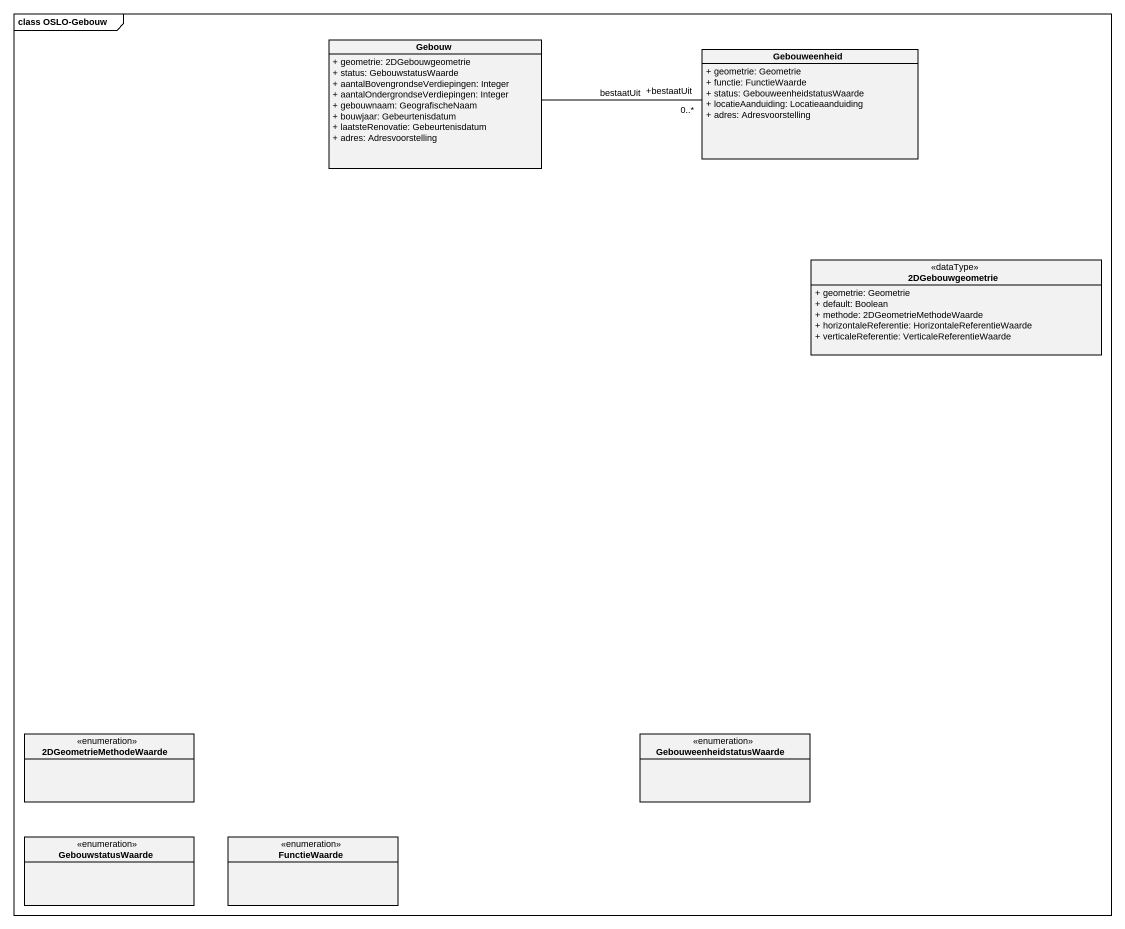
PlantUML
@startuml
mainframe class OSLO-Gebouw
hide circle
hide empty members
skinparam classAttributeIconSize 0
class Gebouw {
  + geometrie: 2DGebouwgeometrie
  + status: GebouwstatusWaarde
  + aantalBovengrondseVerdiepingen: Integer
  + aantalOndergrondseVerdiepingen: Integer
  + gebouwnaam: GeografischeNaam
  + bouwjaar: Gebeurtenisdatum
  + laatsteRenovatie: Gebeurtenisdatum
  + adres: Adresvoorstelling
}
class Gebouweenheid {
  + geometrie: Geometrie
  + functie: FunctieWaarde
  + status: GebouweenheidstatusWaarde
  + locatieAanduiding: Locatieaanduiding
  + adres: Adresvoorstelling
}
class "2DGebouwgeometrie" as c2DGebouwgeometrie <<dataType>> {
  + geometrie: Geometrie
  + default: Boolean
  + methode: 2DGeometrieMethodeWaarde
  + horizontaleReferentie: HorizontaleReferentieWaarde
  + verticaleReferentie: VerticaleReferentieWaarde
}
enum "2DGeometrieMethodeWaarde" as e2DGeometrieMethodeWaarde
enum GebouweenheidstatusWaarde
enum GebouwstatusWaarde
enum FunctieWaarde
Gebouw -right- "+bestaatUit\n0..*" Gebouweenheid : bestaatUit
@enduml
